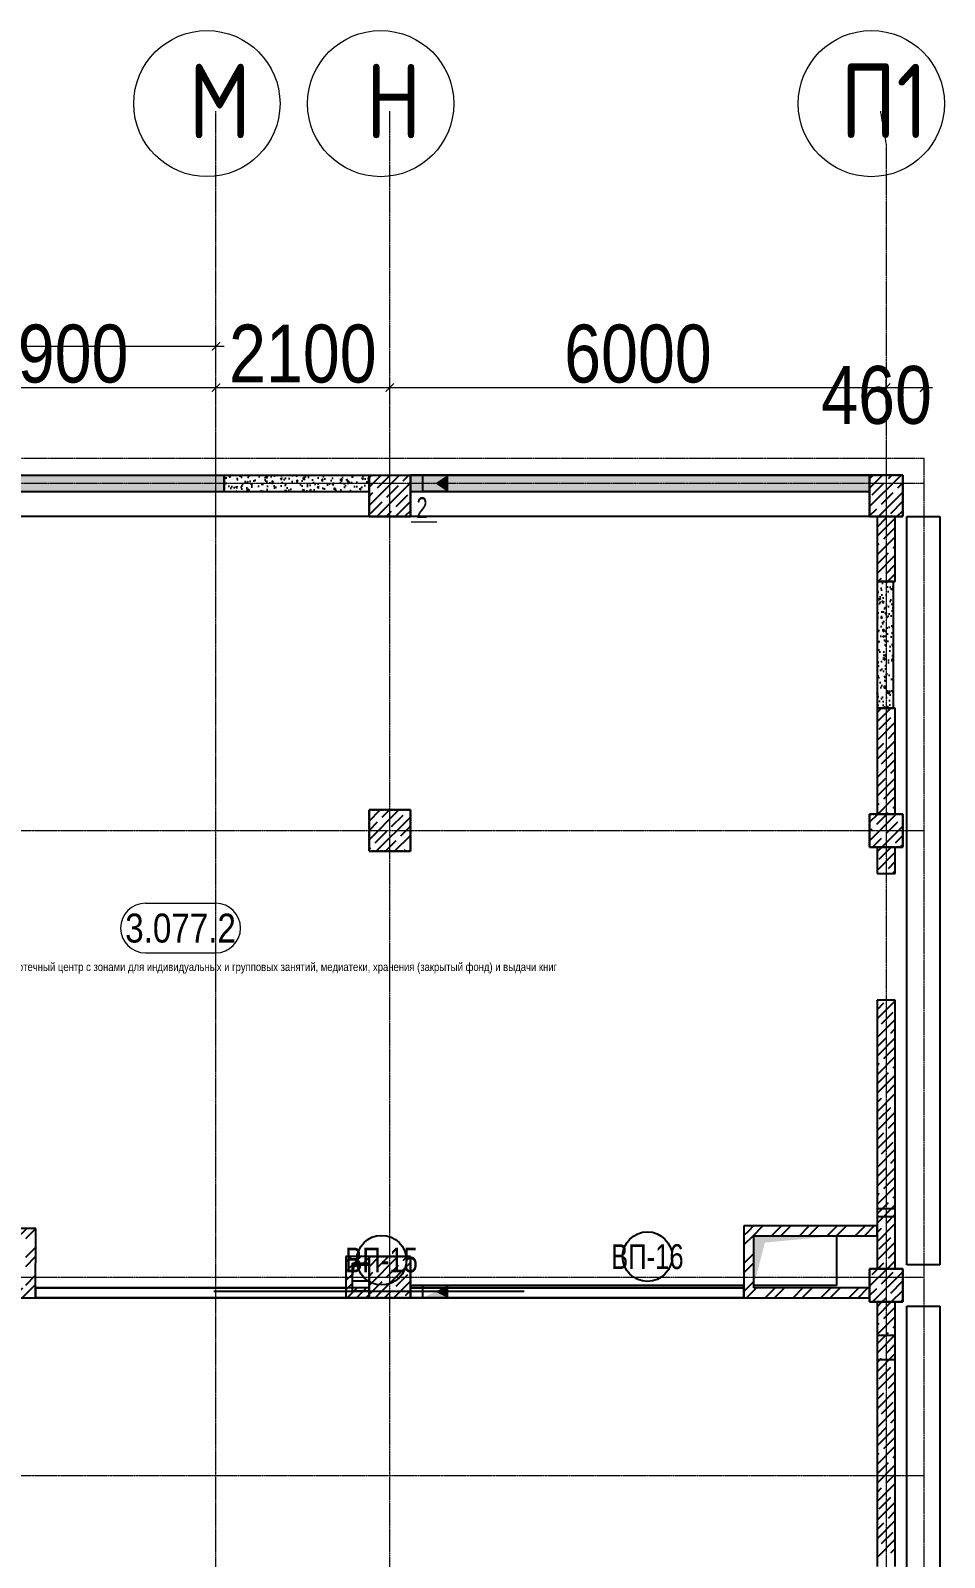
# Model space of a CAD drawing. Header units: millimetres. Extents: x -231292 to 573618, y -153144 to 564035.
# Drawn here: x 44162 to 55208, y 260577 to 279042 of the extents above; entities that cross this region are included whole.
import ezdxf
from ezdxf.enums import TextEntityAlignment as Align

# ---------------------------------------------------------------- set-up
doc = ezdxf.new("R2010")
doc.units = ezdxf.units.MM
doc.linetypes.add('CENTER2', pattern=[28.575, 19.05, -3.175, 3.175, -3.175])
doc.linetypes.add('HIDDEN2', pattern=[4.7625, 3.175, -1.5875])
doc.layers.get('0').update_dxf_attribs({"color": 250})
doc.layers.get('Defpoints').update_dxf_attribs({"color": 250})
for name, color, linetype, lineweight in [('АР_Area', 250, 'Continuous', 5), ('АР_Витраж марка', 250, 'Continuous', 9), ('АР_Двери_витраж', 250, 'Continuous', 9), ('АР_Колонны', 250, 'Continuous', 35), ('АР_Отв. марка', 250, 'Continuous', 9), ('АР_Стены ЖБ', 250, 'Continuous', 35), ('АР_Стены кирпич', 250, 'Continuous', 20), ('АР_Стены ПЕНОблок', 250, 'Continuous', 20), ('АР_Штриховка', 250, 'Continuous', 0), ('РД_Оси_100', 250, 'Continuous', 0), ('РД_Оси_размер', 250, 'Continuous', 0), ('РД_проем_инж перемыч_фахверк', 250, 'Continuous', 18), ('СС_Отверстия', 250, 'Continuous', 9)]:
    doc.layers.add(name, color=color, linetype=linetype, lineweight=lineweight)
doc.layers.add('КР_Балки-0.5', color=60, linetype='Continuous', lineweight=50, plot=False)
doc.layers.add('РД_Проем', color=250, linetype='Continuous', lineweight=0, plot=False)
doc.layers.add('РД_Витраж_перегородка', color=250, linetype='Continuous')
doc.styles.add('Arial0', font='arial.ttf')
doc.styles.add('Arial_09', font='ARIALN.TTF', dxfattribs={"width": 0.9})
doc.styles.add('style1', font='ARIALN.TTF')
doc.styles.add('ккк', font='isocpeur.ttf', dxfattribs={"width": 0.85, "oblique": 15})
doc.dimstyles.new('Dim100_ареал', dxfattribs={"dimscale": 100, "dimtxt": 2.5, "dimasz": 1, "dimexe": 1, "dimexo": 1, "dimgap": 0.5, "dimtad": 1, "dimzin": 12, "dimdsep": 46, "dimtxsty": 'style1', "dimblk": 'ARCHTICK', "dimcen": 1, "dimdle": 1, "dimclrd": 256, "dimclre": 256, "dimaunit": 1, "dimadec": 0, "dimazin": 3, "dimtfac": 1, "dimtmove": 1, "dimatfit": 3, "dimldrblk": 'OPEN30', "dimfxl": 2, "dimfxlon": 1, "dimtolj": 1, "dimtzin": 0, "dimlwd": 9, "dimlwe": 9, "dimarcsym": 0})
pattern_1 = [(45, (-195344.93, 50353), (-168.3798, 168.3798), []), (45, (-195232.68, 50353), (-168.3798, 168.3798), [])]
pattern_2 = [(45, (-195344.93, 50353), (-168.3798, 168.3798), []), (45, (-195232.68, 50353), (-168.3798, 168.3798), [])]

# ---------------------------------------------------------------- blocks, each defined once
blk = doc.blocks.new('MOK-МаркаПом_овал_ареал_5ц')
for p, q in [((-4.25, 3), (4.25, 3)), ((-4.25, -3), (4.25, -3))]:
    blk.add_line(p, q)
for centre, radius, start, end in [((-4.25, 0), 3, 90, 270), ((4.25, 0), 3, 270, 90), ((-3.75, 0), 3.5, 0, 0.001)]:
    blk.add_arc(centre, radius, start, end)
at = {"color": 0, "style": 'style1'}
blk.add_attdef('АР-ПОМЕЩЕНИЕ:НОМЕР', text='', height=3.5, dxfattribs=at).set_placement((0, 0), align=Align.MIDDLE)
at = {"layer": 'Defpoints', "color": 2, "style": 'style1'}
blk.add_attdef('АР-ПОМЕЩЕНИЕ:НАИМЕНОВАНИЕ', text='', height=1, dxfattribs=at).set_placement((-0.09, -4.81), align=Align.MIDDLE)
blk = doc.blocks.new('MOK-МаркаПроема инж.')
blk.add_line((-1.33, -1.75), (1.8, -1.75))
at = {"color": 0, "style": 'Arial0', "width": 0.7}
blk.add_attdef('АР-ПРОЕМ:Коробка', text='', height=2.5, dxfattribs=at).set_placement((0, 0), align=Align.MIDDLE)
blk = doc.blocks.new('МаркаВитража1')
at = {"layer": 'Defpoints'}
blk.add_circle((0, 0), 3, dxfattribs=at)
at = {"color": 0, "linetype": 'ByBlock', "lineweight": -2, "style": 'Arial_09', "width": 0.9}
blk.add_attdef('АР-ОКНО:НАИМЕНОВАНИЕ', text='', height=3, dxfattribs=at).set_placement((0, 0), align=Align.MIDDLE)
blk = doc.blocks.new('A-iden')
at = {"linetype": 'Continuous', "lineweight": 5}
blk.add_circle((-0.73, -4.06), 5.89, dxfattribs=at)
at = {"color": 0, "linetype": 'Continuous', "lineweight": 20, "style": 'ккк', "width": 0.85}
blk.add_attdef('ID', text='', height=6, dxfattribs=at).set_placement((0.31, -3.85), align=Align.MIDDLE_CENTER)
blk = doc.blocks.new('_ArchTick')
at = {"color": 0, "linetype": 'ByBlock', "const_width": 0.15}
blk.add_lwpolyline([(-0.5, -0.5), (0.5, 0.5)], dxfattribs=at)
blk = doc.blocks.new('*D96')
at = {"layer": 'Defpoints', "color": 0, "transparency": 16777216}
for p in [(1241253, 222414), (1223253, 135908), (1241253, 133908)]:
    blk.add_point(p, dxfattribs=at)
at = {"layer": 'РД_Оси_размер', "lineweight": 9, "transparency": 16777216}
for p, q in [((1223253, 134308), (1223253, 133808)), ((1241253, 134308), (1241253, 133808)), ((1223153, 133908), (1241353, 133908))]:
    blk.add_line(p, q, dxfattribs=at)
at = {"layer": 'РД_Оси_размер', "lineweight": 9, "transparency": 16777216, "xscale": 100, "yscale": 100, "zscale": 100, "rotation": 180}
blk.add_blockref('_ArchTick', (1223253, 133908), dxfattribs=at)
at = {"layer": 'РД_Оси_размер', "lineweight": 9, "transparency": 16777216, "xscale": 100, "yscale": 100, "zscale": 100}
blk.add_blockref('_ArchTick', (1241253, 133908), dxfattribs=at)
at = {"layer": 'РД_Оси_размер', "color": 0, "transparency": 16777216, "insert": (1232253, 134315), "char_height": 700, "attachment_point": 5, "style": 'style1'}
blk.add_mtext('\\A1;18000', dxfattribs=at)
blk = doc.blocks.new('_Open30')
at = {"color": 0, "linetype": 'ByBlock', "lineweight": -2}
for p, q in [((-1, 0.27), (0, 0)), ((0, 0), (-1, -0.27)), ((0, 0), (-1, 0))]:
    blk.add_line(p, q, dxfattribs=at)
blk = doc.blocks.new('*D206')
at = {"layer": 'Defpoints', "color": 0, "transparency": 16777216}
for p in [(1233153, 224571), (1195653, 222571), (1233153, 222571)]:
    blk.add_point(p, dxfattribs=at)
at = {"layer": 'РД_Оси_размер', "lineweight": 9, "transparency": 16777216}
for p, q in [((1195553, 224571), (1233253, 224571)), ((1195653, 224371), (1195653, 224671)), ((1233153, 224371), (1233153, 224671))]:
    blk.add_line(p, q, dxfattribs=at)
at = {"layer": 'РД_Оси_размер', "lineweight": 9, "transparency": 16777216, "xscale": 100, "yscale": 100, "zscale": 100, "rotation": 180}
blk.add_blockref('_ArchTick', (1195653, 224571), dxfattribs=at)
at = {"layer": 'РД_Оси_размер', "lineweight": 9, "transparency": 16777216, "xscale": 100, "yscale": 100, "zscale": 100}
blk.add_blockref('_ArchTick', (1233153, 224571), dxfattribs=at)
at = {"layer": 'РД_Оси_размер', "color": 0, "transparency": 16777216, "insert": (1214403, 224978), "char_height": 700, "attachment_point": 5, "style": 'style1'}
blk.add_mtext('\\A1;37500', dxfattribs=at)
blk = doc.blocks.new('*D222')
at = {"layer": 'Defpoints', "color": 0, "transparency": 16777216}
for p in [(1233153, 224071), (1229253, 222571), (1233153, 222571)]:
    blk.add_point(p, dxfattribs=at)
at = {"layer": 'РД_Оси_размер', "lineweight": 9, "transparency": 16777216}
for p, q in [((1229153, 224071), (1233253, 224071)), ((1229253, 223871), (1229253, 224171)), ((1233153, 223871), (1233153, 224171))]:
    blk.add_line(p, q, dxfattribs=at)
at = {"layer": 'РД_Оси_размер', "lineweight": 9, "transparency": 16777216, "xscale": 100, "yscale": 100, "zscale": 100, "rotation": 180}
blk.add_blockref('_ArchTick', (1229253, 224071), dxfattribs=at)
at = {"layer": 'РД_Оси_размер', "lineweight": 9, "transparency": 16777216, "xscale": 100, "yscale": 100, "zscale": 100}
blk.add_blockref('_ArchTick', (1233153, 224071), dxfattribs=at)
at = {"layer": 'РД_Оси_размер', "color": 0, "transparency": 16777216, "insert": (1231203, 224478), "char_height": 700, "attachment_point": 5, "style": 'style1'}
blk.add_mtext('\\A1;3900', dxfattribs=at)
blk = doc.blocks.new('*D223')
at = {"layer": 'Defpoints', "color": 0, "transparency": 16777216}
for p in [(1235253, 224071), (1233153, 222571), (1235253, 222571)]:
    blk.add_point(p, dxfattribs=at)
at = {"layer": 'РД_Оси_размер', "lineweight": 9, "transparency": 16777216}
for p, q in [((1233053, 224071), (1235353, 224071)), ((1233153, 223871), (1233153, 224171)), ((1235253, 223871), (1235253, 224171))]:
    blk.add_line(p, q, dxfattribs=at)
at = {"layer": 'РД_Оси_размер', "lineweight": 9, "transparency": 16777216, "xscale": 100, "yscale": 100, "zscale": 100, "rotation": 180}
blk.add_blockref('_ArchTick', (1233153, 224071), dxfattribs=at)
at = {"layer": 'РД_Оси_размер', "lineweight": 9, "transparency": 16777216, "xscale": 100, "yscale": 100, "zscale": 100}
blk.add_blockref('_ArchTick', (1235253, 224071), dxfattribs=at)
at = {"layer": 'РД_Оси_размер', "color": 0, "transparency": 16777216, "insert": (1234203, 224478), "char_height": 700, "attachment_point": 5, "style": 'style1'}
blk.add_mtext('\\A1;2100', dxfattribs=at)
blk = doc.blocks.new('*D224')
at = {"layer": 'Defpoints', "color": 0, "transparency": 16777216}
for p in [(1241253, 224071), (1235253, 222571), (1241253, 222571)]:
    blk.add_point(p, dxfattribs=at)
at = {"layer": 'РД_Оси_размер', "lineweight": 9, "transparency": 16777216}
for p, q in [((1235153, 224071), (1241353, 224071)), ((1235253, 223871), (1235253, 224171)), ((1241253, 223871), (1241253, 224171))]:
    blk.add_line(p, q, dxfattribs=at)
at = {"layer": 'РД_Оси_размер', "lineweight": 9, "transparency": 16777216, "xscale": 100, "yscale": 100, "zscale": 100, "rotation": 180}
blk.add_blockref('_ArchTick', (1235253, 224071), dxfattribs=at)
at = {"layer": 'РД_Оси_размер', "lineweight": 9, "transparency": 16777216, "xscale": 100, "yscale": 100, "zscale": 100}
blk.add_blockref('_ArchTick', (1241253, 224071), dxfattribs=at)
at = {"layer": 'РД_Оси_размер', "color": 0, "transparency": 16777216, "insert": (1238253, 224478), "char_height": 700, "attachment_point": 5, "style": 'style1'}
blk.add_mtext('\\A1;6000', dxfattribs=at)
blk = doc.blocks.new('*D225')
at = {"layer": 'Defpoints', "color": 0, "transparency": 16777216}
for p in [(1241713, 224071), (1241253, 222571), (1241713, 222571)]:
    blk.add_point(p, dxfattribs=at)
at = {"layer": 'РД_Оси_размер', "lineweight": 9, "transparency": 16777216}
for p, q in [((1241153, 224071), (1241813, 224071)), ((1241253, 223871), (1241253, 224171)), ((1241713, 223871), (1241713, 224171))]:
    blk.add_line(p, q, dxfattribs=at)
at = {"layer": 'РД_Оси_размер', "lineweight": 9, "transparency": 16777216, "xscale": 100, "yscale": 100, "zscale": 100, "rotation": 180}
blk.add_blockref('_ArchTick', (1241253, 224071), dxfattribs=at)
at = {"layer": 'РД_Оси_размер', "lineweight": 9, "transparency": 16777216, "xscale": 100, "yscale": 100, "zscale": 100}
blk.add_blockref('_ArchTick', (1241713, 224071), dxfattribs=at)
at = {"layer": 'РД_Оси_размер', "color": 0, "transparency": 16777216, "insert": (1241137, 223978), "char_height": 700, "attachment_point": 5, "style": 'style1'}
blk.add_mtext('\\A1;460', dxfattribs=at)
blk = doc.blocks.new('оси_рен')
at = {"layer": 'РД_Оси_100', "color": 251, "linetype": 'CENTER2', "true_color": 0x636466}
for p, q in [((1233152.916, 222320.175), (1233152.916, 227414.666)), ((1235252.916, 222320.175), (1235252.916, 227414.666)), ((1233152.916, 190733.254), (1233152.916, 223383.079)), ((1235252.916, 190733.254), (1235252.916, 223213.25)), ((1189697.958, 218713.25), (1241712.916, 218713.25)), ((1189697.958, 213313.25), (1241712.916, 213313.25)), ((1189697.958, 210913.25), (1241712.916, 210913.25))]:
    blk.add_line(p, q, dxfattribs=at)
for points in [[(1241182.916, 227414.666), (1241252.916, 227014.666), (1241252.916, 222320.175)], [(1241712.916, 223213.25), (1190197.958, 223213.25), (1189697.958, 223363.25)], [(1241252.916, 223213.25), (1241252.916, 181613.25)], [(1241712.916, 190813.25), (1241712.916, 223213.25)], [(1241712.916, 222913.25), (1190197.958, 222913.25), (1189697.958, 222763.25)]]:
    blk.add_lwpolyline(points, dxfattribs=at)
at = {"layer": 'РД_Оси_100', "color": 251, "true_color": 0x636466, "xscale": 150, "yscale": 150, "zscale": 100}
for p, values in [((1233152.916, 228114.666), {'ID': 'М'}), ((1235252.916, 228114.666), {'ID': 'Н'}), ((1241182.916, 228114.666), {'ID': 'П1'})]:
    blk.add_blockref('A-iden', p, dxfattribs=at).add_auto_attribs(values)
at = {"layer": 'РД_Оси_размер', "color": 251, "true_color": 0x636466}
for base, p1, p2, picture, middle in [((1233152.916, 224571.073), (1195652.916, 222571.073), (1233152.916, 222571.073), '*D206', (1214402.916, 224978.474)), ((1233152.916, 224071.073), (1229252.916, 222571.073), (1233152.916, 222571.073), '*D222', (1231202.916, 224478.474)), ((1235252.916, 224071.073), (1233152.916, 222571.073), (1235252.916, 222571.073), '*D223', (1234202.916, 224478.474)), ((1241252.916, 224071.073), (1235252.916, 222571.073), (1241252.916, 222571.073), '*D224', (1238252.916, 224478.474)), ((1241252.916, 133907.755), (1223252.916, 135907.755), (1241252.916, 222413.947), '*D96', (1232252.916, 134315.156))]:
    dim = blk.add_linear_dim(base=base, p1=p1, p2=p2, dimstyle='Dim100_ареал', override={"dimtxt": 7}, dxfattribs=at)
    dim.commit()
    dim.dimension.update_dxf_attribs({"geometry": picture, "text_midpoint": middle})
dim = blk.add_linear_dim(base=(1241712.916, 224071.073), p1=(1241252.916, 222571.073), p2=(1241712.916, 222571.073), dimstyle='Dim100_ареал', override={"dimtxt": 7}, dxfattribs=at)
dim.commit()
dim.dimension.update_dxf_attribs({"geometry": '*D225', "text_midpoint": (1241137.097, 223571.073), "dimtype": 160})

msp = doc.modelspace()

# ---------------------------------------------------------------- hatches: boundary and pattern name
at = {"layer": 'АР_Штриховка', "linetype": 'Continuous', "lineweight": 25, "true_color": 0x000000}
h = msp.add_hatch(dxfattribs=at)
h.set_pattern_fill('AR-CONC', color=18, angle=-359.9999999, style=0)
h.set_pattern_definition([(50, (-195344.93, 50353), (182.18467, -15.939085), [19.05, -209.55]), (355, (-195344.93, 50353), (-35.24342, 191.05685), [15.24, -167.64058]), (100.451445, (-195329.75, 50351.67), (146.94125, 175.11775), [16.19001, -178.09024]), (46.1842, (-195344.93, 50403.8), (271.07904, -42.04233), [28.575, -314.325]), (96.63556, (-195322.34, 50400.3), (237.40413, 247.42613), [24.28502, -267.1356]), (351.18415, (-195344.93, 50403.8), (237.40413, 247.42613), [22.85997, -251.45973]), (21, (-195319.53, 50391.1), (151.61439, -102.2652), [19.05, -209.55]), (326, (-195319.53, 50391.1), (61.80203, 184.18797), [15.24, -167.64]), (71.451445, (-195306.9, 50382.58), (213.41642, 81.92277), [16.19001, -178.08994]), (37.5, (-195344.934, 50353), (3.088603, 84.555039), [0, -165.608, 0, -170.18, 0, -168.275]), (7.5, (-195344.93, 50353), (66.819662, 100.180575), [0, -97.028, 0, -161.798, 0, -64.135]), (327.5, (-195401.576, 50353), (135.590595, -5.728744), [0, -63.5, 0, -198.12, 0, -262.89]), (317.5, (-195426.98, 50353), (148.12918, 25.42649), [0, -82.55, 0, -131.572, 0, -186.69])])
h.paths.add_polyline_path([(37503.243, 273666.253), (37503.243, 273466.253), (46503.243, 273466.253), (46503.243, 273666.253)], flags=0)
h = msp.add_hatch(dxfattribs=at)
h.set_pattern_fill('AR-CONC', color=18, angle=45, style=0)
h.set_pattern_definition([(95, (-195344.93, 50353), (140.09465, 117.55338), [19.05, -209.55]), (40, (-195344.93, 50353), (-160.01845, 110.17673), [15.24, -167.64058]), (145.451445, (-195333.26, 50362.8), (-19.9238, 227.7301), [16.19001, -178.09024]), (91.1842, (-195380.85, 50388.92), (221.41024, 161.95341), [28.575, -314.325]), (141.63556, (-195362.4, 50402.42), (-7.08662, 342.82676), [24.28502, -267.1356]), (36.18415, (-195380.85, 50388.92), (-7.08662, 342.82676), [22.85997, -251.45973]), (66, (-195353.91, 50397.9), (179.51998, 34.89515), [19.05, -209.55]), (11, (-195353.91, 50397.9), (-86.53993, 173.94119), [15.24, -167.64]), (116.451445, (-195338.95, 50400.81), (92.98005, 208.83634), [16.19001, -178.08994]), (82.5, (-195344.934, 50353), (-57.605469, 61.973414), [0, -165.608, 0, -170.18, 0, -168.275]), (52.5, (-195344.93, 50353), (-23.589727, 118.087), [0, -97.028, 0, -161.798, 0, -64.135]), (12.5, (-195384.986, 50312.95), (99.927863, 91.826196), [0, -63.5, 0, -198.12, 0, -262.89]), (2.5, (-195402.95, 50294.99), (86.763904, 122.722393), [0, -82.55, 0, -131.572, 0, -186.69])])
h.paths.add_polyline_path([(48253.009, 273466.253), (48253.009, 273666.253), (46503.243, 273666.253), (46503.243, 273466.253)], flags=0)
h = msp.add_hatch(dxfattribs=at)
h.set_pattern_fill('AR-CONC', color=18, angle=45, style=0)
h.set_pattern_definition([(95, (-195344.93, 50353), (140.09465, 117.55338), [19.05, -209.55]), (40, (-195344.93, 50353), (-160.01845, 110.17673), [15.24, -167.64058]), (145.451445, (-195333.26, 50362.8), (-19.9238, 227.7301), [16.19001, -178.09024]), (91.1842, (-195380.85, 50388.92), (221.41024, 161.95341), [28.575, -314.325]), (141.63556, (-195362.4, 50402.42), (-7.08662, 342.82676), [24.28502, -267.1356]), (36.18415, (-195380.85, 50388.92), (-7.08662, 342.82676), [22.85997, -251.45973]), (66, (-195353.91, 50397.9), (179.51998, 34.89515), [19.05, -209.55]), (11, (-195353.91, 50397.9), (-86.53993, 173.94119), [15.24, -167.64]), (116.451445, (-195338.95, 50400.81), (92.98005, 208.83634), [16.19001, -178.08994]), (82.5, (-195344.934, 50353), (-57.605469, 61.973414), [0, -165.608, 0, -170.18, 0, -168.275]), (52.5, (-195344.93, 50353), (-23.589727, 118.087), [0, -97.028, 0, -161.798, 0, -64.135]), (12.5, (-195384.986, 50312.95), (99.927863, 91.826196), [0, -63.5, 0, -198.12, 0, -262.89]), (2.5, (-195402.95, 50294.99), (86.763904, 122.722393), [0, -82.55, 0, -131.572, 0, -186.69])])
h.paths.add_polyline_path([(54303.244, 273466.253), (54303.244, 273666.253), (48753.244, 273666.253), (48753.244, 273466.253)], flags=0)
h = msp.add_hatch(dxfattribs=at)
h.set_pattern_fill('AR-CONC', color=18, angle=-315, style=0)
h.set_pattern_definition([(95, (-195344.93, 50353), (140.09465, 117.55338), [19.05, -209.55]), (40, (-195344.93, 50353), (-160.01845, 110.17673), [15.24, -167.64058]), (145.451445, (-195333.26, 50362.8), (-19.9238, 227.7301), [16.19001, -178.09024]), (91.1842, (-195380.85, 50388.92), (221.41024, 161.95341), [28.575, -314.325]), (141.63556, (-195362.4, 50402.42), (-7.08662, 342.82676), [24.28502, -267.1356]), (36.18415, (-195380.85, 50388.92), (-7.08662, 342.82676), [22.85997, -251.45973]), (66, (-195353.91, 50397.9), (179.51998, 34.89515), [19.05, -209.55]), (11, (-195353.91, 50397.9), (-86.53993, 173.94119), [15.24, -167.64]), (116.451445, (-195338.95, 50400.81), (92.98005, 208.83634), [16.19001, -178.08994]), (82.5, (-195344.934, 50353), (-57.605469, 61.973414), [0, -165.608, 0, -170.18, 0, -168.275]), (52.5, (-195344.93, 50353), (-23.589727, 118.087), [0, -97.028, 0, -161.798, 0, -64.135]), (12.5, (-195384.986, 50312.95), (99.927863, 91.826196), [0, -63.5, 0, -198.12, 0, -262.89]), (2.5, (-195402.95, 50294.99), (86.763904, 122.722393), [0, -82.55, 0, -131.572, 0, -186.69])])
h.paths.add_polyline_path([(54593.245, 272378.198), (54393.245, 272378.198), (54393.244, 270848.198), (54593.244, 270848.198)], flags=0)
h = msp.add_hatch(dxfattribs=at)
h.set_pattern_fill('ANSI32', color=18, scale=25, style=0)
h.set_pattern_definition(pattern_1)
h.paths.add_polyline_path([(44104.169, 264436.166), (44224.354, 264556.166), (42503.243, 264556.166), (42503.243, 264436.166)], flags=0)
h = msp.add_hatch(dxfattribs=at)
h.set_pattern_fill('ANSI32', color=18, scale=25, angle=-360, style=0)
h.set_pattern_definition([(45, (-195344.93, 50353), (-168.3798, 168.3798), []), (45, (-195232.68, 50353), (-168.3798, 168.3798), [])])
h.paths.add_polyline_path([(44224.354, 264556.166), (44104.169, 264436.166), (44103.244, 263836.166), (44223.06, 263716.166)], flags=0)
h = msp.add_hatch(dxfattribs=at)
h.set_pattern_fill('ANSI32', color=18, scale=25, style=0)
h.set_pattern_definition([(45, (-195344.93, 50353), (-168.3798, 168.3798), []), (45, (-195232.68, 50353), (-168.3798, 168.3798), [])])
h.paths.add_polyline_path([(52783.248, 263716.253), (52903.248, 263836.253), (52903.248, 264466.253), (52783.248, 264586.253)], flags=0)
h = msp.add_hatch(dxfattribs=at)
h.set_pattern_fill('ANSI32', color=18, scale=25, style=0)
h.set_pattern_definition(pattern_1)
h.paths.add_polyline_path([(52783.248, 264586.253), (52903.248, 264466.253), (54393.244, 264466.253), (54393.244, 264586.253)], flags=0)
at = {"layer": 'АР_Штриховка', "linetype": 'Continuous', "lineweight": 25, "ltscale": 0.5, "true_color": 0x000000}
h = msp.add_hatch(dxfattribs=at)
h.set_pattern_fill('ANSI31', color=18, scale=25, angle=-360, style=0)
h.set_pattern_definition([(45, (-195344.93, 50353), (-56.1266, 56.1266), [])])
h.paths.add_polyline_path([(48053.26, 264136.253), (47973.26, 264216.253), (47973.26, 263716.253), (48053.26, 263796.253)], flags=0)
h = msp.add_hatch(dxfattribs=at)
h.set_pattern_fill('ANSI31', color=18, scale=25, angle=-360, style=0)
h.set_pattern_definition([(45, (-195344.93, 50353), (-56.1266, 56.1266), [])])
h.paths.add_polyline_path([(47973.26, 264216.253), (48053.26, 264136.253), (48253.243, 264136.253), (48253.243, 264216.253)], flags=0)
at = {"layer": 'АР_Штриховка', "linetype": 'Continuous', "lineweight": 25, "true_color": 0x000000}
h = msp.add_hatch(dxfattribs=at)
h.set_pattern_fill('ANSI32', color=18, scale=25, angle=360, style=0)
h.set_pattern_definition(pattern_2)
h.paths.add_polyline_path([(44223.06, 263716.166), (44103.244, 263836.166), (42753.243, 263836.166), (42753.243, 263716.166)], flags=0)
h = msp.add_hatch(dxfattribs=at)
h.set_pattern_fill('ANSI32', color=18, scale=25, style=0)
h.set_pattern_definition([(45, (-195344.93, 50353), (-168.3798, 168.3798), []), (45, (-195232.68, 50353), (-168.3798, 168.3798), [])])
h.paths.add_polyline_path([(44220.195, 263835.985), (44220.203, 263715.985), (44223.26, 263715.985), (44223.252, 263835.985)], flags=0)
h.paths.add_polyline_path([(47973.252, 263836.234), (47973.26, 263716.234), (48253.243, 263716.253), (48253.235, 263836.253)], flags=0)
at = {"layer": 'АР_Штриховка', "linetype": 'Continuous', "lineweight": 25, "ltscale": 0.5, "true_color": 0x000000}
h = msp.add_hatch(dxfattribs=at)
h.set_pattern_fill('ANSI31', color=18, scale=25, angle=-360, style=0)
h.set_pattern_definition([(45, (-195344.93, 50353), (-56.1266, 56.1266), [])])
h.paths.add_polyline_path([(48253.243, 263716.253), (48253.243, 263796.253), (48053.26, 263796.253), (47973.26, 263716.253)], flags=0)
at = {"layer": 'АР_Штриховка', "linetype": 'Continuous', "lineweight": 25, "true_color": 0x000000}
h = msp.add_hatch(dxfattribs=at)
h.set_pattern_fill('ANSI32', color=18, scale=25, style=0)
h.set_pattern_definition([(45, (-195344.93, 50353), (-168.3798, 168.3798), []), (45, (-195232.68, 50353), (-168.3798, 168.3798), [])])
h.paths.add_polyline_path([(48753.243, 263836.253), (48753.243, 263716.253), (48753.847, 263716.253), (48753.847, 263836.253)], flags=0)
h = msp.add_hatch(dxfattribs=at)
h.set_pattern_fill('ANSI32', color=18, scale=25, style=0)
h.set_pattern_definition(pattern_2)
h.paths.add_polyline_path([(54303.243, 263716.253), (54303.243, 263836.253), (52903.248, 263836.253), (52783.248, 263716.253)], flags=0)
at = {"layer": 'СС_Отверстия', "linetype": 'Continuous', "lineweight": 25, "true_color": 0x000000}
for points in [[(49203.243, 273466.253), (49203.243, 273666.253), (49053.243, 273566.253)], [(48903.243, 273466.253), (49203.243, 273466.253), (49053.243, 273566.253)], [(48903.244, 263716.253), (49203.244, 263716.253), (49053.244, 263791.253)], [(49203.244, 263716.253), (49203.244, 263866.253), (49053.244, 263791.253)]]:
    msp.add_hatch(color=18, dxfattribs=at).paths.add_polyline_path(points, flags=0)

# ---------------------------------------------------------------- linework, layer by layer
at = {"color": 18, "linetype": 'Continuous', "lineweight": 25, "true_color": 0x000000}
for p, q in [((52903.248, 263866.253), (52903.248, 264466.253)), ((52903.248, 264466.253), (53903.248, 264466.253)), ((53903.248, 264466.253), (53903.248, 263866.253)), ((48053.226, 263916.253), (48053.226, 264116.253)), ((48053.226, 264116.253), (48253.226, 264116.253)), ((48053.226, 263916.253), (48053.226, 264116.253)), ((48053.226, 264116.253), (48253.226, 264116.253)), ((48253.226, 264116.253), (48253.226, 263916.253)), ((48253.226, 264116.253), (48253.226, 263916.253)), ((48253.226, 263916.253), (48053.226, 263916.253)), ((48253.226, 263916.253), (48053.226, 263916.253)), ((53903.248, 263866.253), (52903.248, 263866.253))]:
    msp.add_line(p, q, dxfattribs=at)
for points in [[(52903.248, 263866.253), (52903.248, 264466.253), (53037.896, 264384.307), (53903.248, 264466.253)], [(48053.226, 263916.253), (48053.226, 264116.253), (48080.155, 264088.938), (48253.226, 264116.253)], [(48053.226, 263916.253), (48053.226, 264116.253), (48080.155, 264088.938), (48253.226, 264116.253)]]:
    msp.add_solid(points, dxfattribs=at)
at = {"layer": 'АР_Двери_витраж', "color": 18, "linetype": 'Continuous', "lineweight": 25, "true_color": 0x000000}
for p, q in [((48753.244, 263866.253), (48753.244, 263716.253)), ((48753.248, 263866.253), (48753.244, 263866.253)), ((48753.244, 263866.253), (48753.244, 263716.253)), ((48753.248, 263866.253), (48753.244, 263866.253)), ((48753.244, 263716.253), (48753.248, 263716.253)), ((48753.244, 263716.253), (48753.248, 263716.253)), ((48753.248, 263716.253), (48753.248, 263866.253)), ((48753.248, 263716.253), (48753.248, 263866.253)), ((52783.248, 263866.253), (52783.248, 263716.253)), ((52783.847, 263866.253), (52783.248, 263866.253)), ((52783.248, 263866.253), (52783.248, 263716.253)), ((52783.847, 263866.253), (52783.248, 263866.253)), ((52783.248, 263716.253), (52783.847, 263716.253)), ((52783.248, 263716.253), (52783.847, 263716.253)), ((52783.847, 263716.253), (52783.847, 263866.253)), ((52783.847, 263716.253), (52783.847, 263866.253))]:
    msp.add_line(p, q, dxfattribs=at)
at = {"layer": 'АР_Колонны', "color": 18, "linetype": 'HIDDEN2', "lineweight": 25, "true_color": 0x000000}
for p, q in [((48253.243, 273166.253), (48253.243, 273666.253)), ((48753.243, 273666.253), (48753.243, 273166.253)), ((54303.243, 273666.253), (54703.243, 273666.253)), ((54303.243, 273166.253), (54303.243, 273666.253)), ((54703.243, 273666.253), (54703.243, 273166.253)), ((48753.243, 273166.253), (48253.243, 273166.253)), ((54703.243, 273166.253), (54303.243, 273166.253)), ((48253.243, 269616.253), (48753.243, 269616.253)), ((48253.243, 269116.253), (48253.243, 269616.253)), ((48753.243, 269616.253), (48753.243, 269116.253)), ((54303.243, 269566.253), (54703.243, 269566.253)), ((54303.243, 269166.253), (54303.243, 269566.253)), ((54703.243, 269566.253), (54703.243, 269166.253)), ((48753.243, 269116.253), (48253.243, 269116.253)), ((54703.243, 269166.253), (54303.243, 269166.253)), ((48253.243, 264216.253), (48753.243, 264216.253)), ((48253.243, 263716.253), (48253.243, 264216.253)), ((48753.243, 264216.253), (48753.243, 263716.253)), ((54303.243, 264066.253), (54703.243, 264066.253)), ((54303.243, 263666.253), (54303.243, 264066.253)), ((54703.243, 264066.253), (54703.243, 263666.253)), ((48753.243, 263716.253), (48253.243, 263716.253)), ((54703.243, 263666.253), (54303.243, 263666.253))]:
    msp.add_line(p, q, dxfattribs=at)
at = {"layer": 'АР_Колонны', "color": 18, "linetype": 'Continuous', "lineweight": 25, "true_color": 0x000000}
for p, q in [((48253.243, 273666.253), (48253.243, 273166.253)), ((48253.243, 273666.253), (48253.243, 273166.253)), ((48753.243, 273166.253), (48753.243, 273666.253)), ((48753.243, 273166.253), (48753.243, 273666.253)), ((54703.243, 273666.253), (54303.243, 273666.253)), ((54303.243, 273666.253), (54303.243, 273166.253)), ((54703.243, 273666.253), (54303.243, 273666.253)), ((54303.243, 273666.253), (54303.243, 273166.253)), ((54703.243, 273166.253), (54703.243, 273666.253)), ((54703.243, 273166.253), (54703.243, 273666.253)), ((48253.243, 273166.253), (48753.243, 273166.253)), ((48253.243, 273166.253), (48753.243, 273166.253)), ((54303.243, 273166.253), (54703.243, 273166.253)), ((54303.243, 273166.253), (54703.243, 273166.253)), ((48753.243, 269616.253), (48253.243, 269616.253)), ((48253.243, 269616.253), (48253.243, 269116.253)), ((48753.243, 269616.253), (48253.243, 269616.253)), ((48253.243, 269616.253), (48253.243, 269116.253)), ((48753.243, 269116.253), (48753.243, 269616.253)), ((48753.243, 269116.253), (48753.243, 269616.253)), ((54703.243, 269566.253), (54303.243, 269566.253)), ((54303.243, 269566.253), (54303.243, 269166.253)), ((54703.243, 269566.253), (54303.243, 269566.253)), ((54303.243, 269566.253), (54303.243, 269166.253)), ((54703.243, 269166.253), (54703.243, 269566.253)), ((54703.243, 269166.253), (54703.243, 269566.253)), ((48253.243, 269116.253), (48753.243, 269116.253)), ((48253.243, 269116.253), (48753.243, 269116.253)), ((54303.243, 269166.253), (54703.243, 269166.253)), ((54303.243, 269166.253), (54703.243, 269166.253)), ((48753.243, 264216.253), (48253.243, 264216.253)), ((48253.243, 264216.253), (48253.243, 263716.253)), ((48753.243, 264216.253), (48253.243, 264216.253)), ((48253.243, 264216.253), (48253.243, 263716.253)), ((48753.243, 263716.253), (48753.243, 264216.253)), ((48753.243, 263716.253), (48753.243, 264216.253)), ((54703.243, 264066.253), (54303.243, 264066.253)), ((54303.243, 264066.253), (54303.243, 263666.253)), ((54703.243, 264066.253), (54303.243, 264066.253)), ((54303.243, 264066.253), (54303.243, 263666.253)), ((54703.243, 263666.253), (54703.243, 264066.253)), ((54703.243, 263666.253), (54703.243, 264066.253)), ((48253.243, 263716.253), (48753.243, 263716.253)), ((48253.243, 263716.253), (48753.243, 263716.253)), ((54303.243, 263666.253), (54703.243, 263666.253)), ((54303.243, 263666.253), (54703.243, 263666.253))]:
    msp.add_line(p, q, dxfattribs=at)
at = {"layer": 'АР_Стены ЖБ', "color": 18, "linetype": 'Continuous', "lineweight": 25, "true_color": 0x000000}
for p, q in [((48253.243, 273666.253), (48253.243, 273166.253)), ((48753.243, 273166.253), (48753.243, 273666.253)), ((54703.243, 273666.253), (54303.243, 273666.253)), ((54303.243, 273666.253), (54303.243, 273166.253)), ((54703.243, 273166.253), (54703.243, 273666.253)), ((48253.243, 273166.253), (48753.243, 273166.253)), ((54303.243, 273166.253), (54703.243, 273166.253)), ((54613.244, 273166.253), (54393.244, 273166.253)), ((54393.244, 273166.253), (54393.244, 272378.198)), ((54613.244, 272378.198), (54613.244, 273166.253)), ((54393.244, 272378.198), (54613.244, 272378.198)), ((54613.244, 270848.198), (54393.244, 270848.198)), ((54393.244, 270848.198), (54393.244, 269566.253)), ((54613.244, 269566.253), (54613.244, 270848.198)), ((48753.243, 269616.253), (48253.243, 269616.253)), ((48253.243, 269616.253), (48253.243, 269116.253)), ((48753.243, 269116.253), (48753.243, 269616.253)), ((54703.243, 269566.253), (54303.243, 269566.253)), ((54303.243, 269566.253), (54303.243, 269166.253)), ((54393.244, 269566.253), (54613.244, 269566.253)), ((54703.243, 269166.253), (54703.243, 269566.253)), ((48253.243, 269116.253), (48753.243, 269116.253)), ((54303.243, 269166.253), (54703.243, 269166.253)), ((54613.244, 269166.253), (54393.244, 269166.253)), ((54393.244, 269166.253), (54393.244, 268846.253)), ((54613.244, 268846.253), (54613.244, 269166.253)), ((54393.244, 268846.253), (54613.244, 268846.253)), ((54613.244, 267316.253), (54393.244, 267316.253)), ((54393.244, 267316.253), (54393.244, 264066.253)), ((54613.244, 264066.253), (54613.244, 267316.253)), ((54393.244, 264795.266), (54613.244, 264795.266)), ((54613.244, 264695.266), (54393.244, 264695.266)), ((48753.243, 264216.253), (48253.243, 264216.253)), ((48253.243, 264216.253), (48253.243, 263716.253)), ((48753.243, 263716.253), (48753.243, 264216.253)), ((54703.243, 264066.253), (54303.243, 264066.253)), ((54303.243, 264066.253), (54303.243, 263666.253)), ((54393.244, 264066.253), (54613.244, 264066.253)), ((54703.243, 263666.253), (54703.243, 264066.253)), ((48253.243, 263716.253), (48753.243, 263716.253)), ((54303.243, 263666.253), (54703.243, 263666.253)), ((54613.244, 263666.253), (54393.244, 263666.253)), ((54393.244, 263666.253), (54393.244, 260466.253)), ((54613.244, 260466.253), (54613.244, 263666.253)), ((54393.244, 263266.253), (54613.244, 263266.253)), ((54613.244, 262966.253), (54393.244, 262966.253))]:
    msp.add_line(p, q, dxfattribs=at)
at = {"layer": 'АР_Стены кирпич', "color": 18, "linetype": 'Continuous', "lineweight": 25, "true_color": 0x000000}
for p, q in [((44224.354, 264556.166), (42503.243, 264556.166)), ((44223.06, 263716.166), (44224.354, 264556.166)), ((52783.248, 264586.253), (52783.248, 263716.253)), ((54393.244, 264586.253), (52783.248, 264586.253)), ((52903.248, 263836.253), (52903.248, 264466.253)), ((52903.248, 264466.253), (54393.244, 264466.253)), ((54393.244, 264466.253), (54393.244, 264586.253)), ((42753.243, 263716.166), (44223.06, 263716.166)), ((44220.195, 263835.985), (44220.203, 263715.985)), ((44223.252, 263835.985), (44220.195, 263835.985)), ((44220.203, 263715.985), (44223.26, 263715.985)), ((44223.26, 263715.985), (44223.252, 263835.985)), ((48253.235, 263836.253), (47973.252, 263836.234)), ((47973.252, 263836.234), (47973.26, 263716.234)), ((47973.26, 263716.234), (48253.243, 263716.253)), ((48250.195, 263836.253), (48250.203, 263716.253)), ((48253.243, 263716.253), (48253.235, 263836.253)), ((48753.243, 263836.253), (48753.243, 263716.253)), ((48753.847, 263836.253), (48753.243, 263836.253)), ((48753.243, 263716.253), (48753.847, 263716.253)), ((48753.847, 263716.253), (48753.847, 263836.253)), ((52783.248, 263716.253), (54303.243, 263716.253)), ((54303.243, 263836.253), (52903.248, 263836.253)), ((54303.243, 263716.253), (54303.243, 263836.253))]:
    msp.add_line(p, q, dxfattribs=at)
at = {"layer": 'АР_Стены ПЕНОблок', "color": 18, "linetype": 'Continuous', "lineweight": 25, "true_color": 0x000000}
for p, q in [((46503.243, 273466.253), (46503.243, 273666.253)), ((46503.243, 273666.253), (46503.243, 273466.253)), ((48253.009, 273466.253), (48253.009, 273666.253)), ((54303.244, 273666.253), (48753.244, 273666.253)), ((48753.244, 273666.253), (48753.244, 273466.253)), ((54303.244, 273466.253), (54303.244, 273666.253)), ((37503.243, 273466.253), (46503.243, 273466.253)), ((46503.243, 273466.253), (48253.009, 273466.253)), ((48753.244, 273466.253), (54303.244, 273466.253)), ((54393.245, 272378.198), (54393.244, 270848.198)), ((54593.245, 272378.198), (54393.245, 272378.198)), ((54593.244, 270848.198), (54593.245, 272378.198)), ((54393.244, 270848.198), (54593.244, 270848.198)), ((47973.26, 264216.253), (47973.26, 263716.253)), ((48253.243, 264216.253), (47973.26, 264216.253)), ((48053.26, 263796.253), (48053.26, 264136.253)), ((48053.26, 264136.253), (48253.243, 264136.253)), ((48253.243, 264136.253), (48253.243, 264216.253)), ((47973.26, 263716.253), (48253.243, 263716.253)), ((48253.243, 263796.253), (48053.26, 263796.253)), ((48253.243, 263716.253), (48253.243, 263796.253))]:
    msp.add_line(p, q, dxfattribs=at)
at = {"layer": 'АР_Штриховка', "color": 18, "linetype": 'Continuous', "lineweight": 25, "true_color": 0x000000}
for p, q in [((48253.243, 273521.097), (48398.399, 273666.253)), ((48253.243, 273296.59), (48622.906, 273666.253)), ((48253.243, 273633.35), (48286.146, 273666.253)), ((48665.463, 273596.557), (48735.159, 273666.253)), ((54303.243, 273509.424), (54460.072, 273666.253)), ((54303.243, 273284.917), (54684.579, 273666.253)), ((54303.243, 273621.677), (54347.819, 273666.253)), ((54530.693, 273624.62), (54572.325, 273666.253)), ((48347.412, 273166.253), (48753.243, 273572.084)), ((48356.767, 273512.367), (48497.083, 273652.683)), ((48469.02, 273400.114), (48609.336, 273540.43)), ((54334.25, 273428.177), (54474.566, 273568.494)), ((54642.946, 273512.367), (54703.243, 273572.664)), ((48253.243, 273408.843), (48300.64, 273456.24)), ((48272.577, 273203.671), (48412.893, 273343.987)), ((48571.919, 273166.253), (48753.243, 273347.577)), ((48581.273, 273287.861), (48721.59, 273428.177)), ((54409.085, 273166.253), (54703.243, 273460.411)), ((54446.503, 273315.924), (54586.819, 273456.24)), ((54558.756, 273203.671), (54699.073, 273343.987)), ((48459.665, 273166.253), (48525.146, 273231.734)), ((48693.526, 273175.607), (48753.243, 273235.324)), ((54303.243, 273172.664), (54390.376, 273259.797)), ((54393.244, 273150.412), (54409.085, 273166.253)), ((54393.244, 273038.158), (54502.629, 273147.544)), ((54393.244, 272925.905), (54613.244, 273145.905)), ((54633.591, 273166.253), (54703.243, 273235.905)), ((54474.566, 272894.974), (54613.244, 273033.652)), ((54393.244, 272701.399), (54613.244, 272921.399)), ((54393.244, 272813.652), (54418.44, 272838.848)), ((54586.819, 272782.721), (54613.244, 272809.146)), ((54393.244, 272589.146), (54530.693, 272726.595)), ((54393.244, 272476.892), (54613.244, 272696.892)), ((54502.629, 272474.025), (54613.244, 272584.639)), ((54406.803, 272378.198), (54446.503, 272417.898)), ((54519.056, 272378.198), (54613.244, 272472.386)), ((54393.244, 270680.841), (54560.601, 270848.198)), ((54393.244, 270793.094), (54446.503, 270846.353)), ((54418.44, 270593.784), (54558.756, 270734.1)), ((54393.244, 270456.335), (54613.244, 270676.335)), ((54530.693, 270481.531), (54613.244, 270564.082)), ((54393.244, 270231.828), (54613.244, 270451.828)), ((54393.244, 270344.082), (54474.566, 270425.404)), ((54393.244, 270007.322), (54613.244, 270227.322)), ((54446.503, 270172.834), (54586.819, 270313.151)), ((54393.244, 269895.069), (54502.629, 270004.454)), ((54393.244, 269782.816), (54613.244, 270002.816)), ((54558.756, 270060.581), (54613.244, 270115.069)), ((54474.566, 269751.885), (54613.244, 269890.562)), ((48253.243, 269479.981), (48389.515, 269616.253)), ((48253.243, 269255.475), (48614.021, 269616.253)), ((48412.893, 269527.378), (48501.768, 269616.253)), ((48721.59, 269611.568), (48726.274, 269616.253)), ((54393.244, 269670.562), (54418.44, 269695.758)), ((54401.187, 269566.253), (54613.244, 269778.309)), ((54586.819, 269639.632), (54613.244, 269666.056)), ((48253.243, 269367.728), (48356.767, 269471.252)), ((48338.527, 269116.253), (48753.243, 269530.969)), ((48525.146, 269415.125), (48665.463, 269555.442)), ((48637.4, 269302.872), (48753.243, 269418.715)), ((54303.243, 269468.308), (54401.187, 269566.253)), ((54303.243, 269243.802), (54625.694, 269566.253)), ((54390.376, 269443.188), (54513.441, 269566.253)), ((54450.2, 269166.253), (54703.243, 269419.296)), ((54502.629, 269330.935), (54642.946, 269471.252)), ((54513.441, 269566.253), (54530.693, 269583.505)), ((54699.073, 269527.378), (54703.243, 269531.549)), ((48328.703, 269218.682), (48469.02, 269358.999)), ((48450.781, 269116.253), (48581.273, 269246.745)), ((48563.034, 269116.253), (48753.243, 269306.462)), ((54303.243, 269356.055), (54334.25, 269387.062)), ((54337.947, 269166.253), (54446.503, 269274.809)), ((54614.883, 269218.682), (54703.243, 269307.042)), ((48253.243, 269143.222), (48272.577, 269162.555)), ((48675.287, 269116.253), (48693.526, 269134.492)), ((48749.653, 269190.619), (48753.243, 269194.209)), ((54393.244, 269109.296), (54450.2, 269166.253)), ((54393.244, 268884.79), (54613.244, 269104.79)), ((54418.44, 269022.239), (54558.756, 269162.555)), ((54674.707, 269166.253), (54703.243, 269194.789)), ((54530.693, 268909.986), (54613.244, 268992.537)), ((54579.213, 268846.253), (54613.244, 268880.284)), ((54466.96, 268846.253), (54474.566, 268853.859)), ((54393.244, 267313.245), (54396.252, 267316.253)), ((54393.244, 267088.739), (54613.244, 267308.739)), ((54393.244, 267200.992), (54474.566, 267282.314)), ((54393.244, 266864.232), (54613.244, 267084.232)), ((54446.503, 267029.745), (54586.819, 267170.061)), ((54393.244, 266751.979), (54502.629, 266861.365)), ((54393.244, 266639.726), (54613.244, 266859.726)), ((54558.756, 266917.491), (54613.244, 266971.979)), ((54474.566, 266608.795), (54613.244, 266747.473)), ((54393.244, 266415.22), (54613.244, 266635.22)), ((54393.244, 266527.473), (54418.44, 266552.668)), ((54586.819, 266496.542), (54613.244, 266522.966)), ((54393.244, 266302.966), (54530.693, 266440.415)), ((54393.244, 266190.713), (54613.244, 266410.713)), ((54502.629, 266187.846), (54613.244, 266298.46)), ((54393.244, 265966.207), (54613.244, 266186.207)), ((54393.244, 266078.46), (54446.503, 266131.719)), ((54393.244, 265741.7), (54613.244, 265961.7)), ((54418.44, 265879.149), (54558.756, 266019.466)), ((54393.244, 265517.194), (54613.244, 265737.194)), ((54530.693, 265766.896), (54613.244, 265849.447)), ((54393.244, 265629.447), (54474.566, 265710.769)), ((54446.503, 265458.2), (54586.819, 265598.516)), ((54393.244, 265292.688), (54613.244, 265512.688)), ((54558.756, 265345.947), (54613.244, 265400.434)), ((54393.244, 265180.434), (54502.629, 265289.82)), ((54393.244, 265068.181), (54613.244, 265288.181)), ((54474.566, 265037.25), (54613.244, 265175.928)), ((54393.244, 264843.675), (54613.244, 265063.675)), ((54393.244, 264955.928), (54418.44, 264981.124)), ((54393.244, 264731.421), (54530.693, 264868.87)), ((54393.244, 264619.168), (54613.244, 264839.168)), ((54586.819, 264924.997), (54613.244, 264951.421)), ((54393.244, 264394.662), (54613.244, 264614.662)), ((54502.629, 264616.301), (54613.244, 264726.915)), ((54393.244, 264506.915), (54446.503, 264560.174)), ((54418.44, 264307.604), (54558.756, 264447.921)), ((54393.244, 264170.156), (54613.244, 264390.156)), ((54530.693, 264195.351), (54613.244, 264277.902)), ((48253.243, 264091.828), (48377.668, 264216.253)), ((48253.243, 263867.321), (48602.175, 264216.253)), ((48253.243, 264204.081), (48265.415, 264216.253)), ((48326.681, 263716.253), (48753.243, 264142.815)), ((48356.767, 264083.098), (48489.922, 264216.253)), ((48469.02, 263970.845), (48609.336, 264111.161)), ((48665.463, 264167.288), (48714.428, 264216.253)), ((54303.243, 263855.648), (54513.847, 264066.253)), ((54334.25, 263998.908), (54401.594, 264066.253)), ((54401.594, 264066.253), (54474.566, 264139.225)), ((54513.847, 264066.253), (54613.244, 264165.649)), ((48253.243, 263979.574), (48300.64, 264026.971)), ((48272.577, 263774.402), (48412.893, 263914.718)), ((48551.187, 263716.253), (48753.243, 263918.308)), ((48581.273, 263858.592), (48721.59, 263998.908)), ((54338.354, 263666.253), (54703.243, 264031.142)), ((54446.503, 263886.655), (54586.819, 264026.971)), ((54558.756, 263774.402), (54699.073, 263914.718)), ((48438.934, 263716.253), (48525.146, 263802.465)), ((48693.526, 263746.338), (48753.243, 263806.055)), ((54303.243, 263743.395), (54390.376, 263830.528)), ((54450.607, 263666.253), (54502.629, 263718.275)), ((54562.86, 263666.253), (54703.243, 263806.636)), ((54675.114, 263666.253), (54703.243, 263694.382)), ((54393.244, 263496.636), (54562.86, 263666.253)), ((54393.244, 263608.889), (54450.607, 263666.253)), ((54474.566, 263465.705), (54613.244, 263604.383)), ((54393.244, 263272.13), (54613.244, 263492.13)), ((54393.244, 263384.383), (54418.44, 263409.579)), ((54586.819, 263353.452), (54613.244, 263379.877)), ((54393.244, 263159.877), (54530.693, 263297.326)), ((54393.244, 263047.624), (54613.244, 263267.624)), ((54502.629, 263044.756), (54613.244, 263155.37)), ((54393.244, 262823.117), (54613.244, 263043.117)), ((54393.244, 262935.37), (54446.503, 262988.629)), ((54393.244, 262598.611), (54613.244, 262818.611)), ((54418.44, 262736.06), (54558.756, 262876.376)), ((54393.244, 262374.104), (54613.244, 262594.104)), ((54530.693, 262623.806), (54613.244, 262706.357)), ((54393.244, 262486.357), (54474.566, 262567.68)), ((54446.503, 262315.11), (54586.819, 262455.427)), ((54393.244, 262149.598), (54613.244, 262369.598)), ((54558.756, 262202.857), (54613.244, 262257.345)), ((54393.244, 262037.345), (54502.629, 262146.73)), ((54393.244, 261925.091), (54613.244, 262145.091)), ((54474.566, 261894.161), (54613.244, 262032.838)), ((54393.244, 261700.585), (54613.244, 261920.585)), ((54393.244, 261812.838), (54418.44, 261838.034)), ((54393.244, 261588.332), (54530.693, 261725.781)), ((54393.244, 261476.079), (54613.244, 261696.079)), ((54586.819, 261781.907), (54613.244, 261808.332)), ((54502.629, 261473.211), (54613.244, 261583.825)), ((54393.244, 261251.572), (54613.244, 261471.572)), ((54393.244, 261363.825), (54446.503, 261417.085)), ((54418.44, 261164.515), (54558.756, 261304.831)), ((54393.244, 261027.066), (54613.244, 261247.066)), ((54530.693, 261052.262), (54613.244, 261134.813)), ((54393.244, 260802.559), (54613.244, 261022.559)), ((54393.244, 260914.813), (54474.566, 260996.135)), ((54393.244, 260578.053), (54613.244, 260798.053)), ((54446.503, 260743.565), (54586.819, 260883.882)), ((54558.756, 260631.312), (54613.244, 260685.8))]:
    msp.add_line(p, q, dxfattribs=at)
at = {"layer": 'КР_Балки-0.5', "color": 18, "lineweight": 25, "ltscale": 200, "true_color": 0x000000}
for p, q in [((37503.244, 273666.253), (54303.244, 273666.253)), ((54303.244, 273666.253), (54303.244, 273166.253)), ((54303.244, 273166.253), (37503.244, 273166.253)), ((54753.197, 264116.253), (54753.199, 273166.253)), ((54753.199, 273166.253), (55153.199, 273166.253)), ((55153.199, 273166.253), (55153.197, 264116.253)), ((55153.197, 264116.253), (54753.197, 264116.253)), ((54753.334, 246166.253), (54753.186, 263616.253)), ((54753.186, 263616.253), (55153.186, 263616.253)), ((55153.186, 263616.253), (55153.334, 246166.253))]:
    msp.add_line(p, q, dxfattribs=at)
at = {"layer": 'РД_Витраж_перегородка', "color": 18, "linetype": 'Continuous', "lineweight": 25, "true_color": 0x000000}
for p, q in [((46378.243, 263796.253), (50128.243, 263796.253)), ((46378.243, 263716.253), (50128.243, 263716.253)), ((52783.248, 263866.253), (48753.248, 263866.253)), ((52783.248, 263716.253), (48753.248, 263716.253))]:
    msp.add_line(p, q, dxfattribs=at)
at = {"layer": 'РД_Проем', "color": 18, "linetype": 'Continuous', "lineweight": 25, "true_color": 0x000000}
for p, q in [((44223.252, 263835.985), (47973.252, 263836.234)), ((44223.26, 263715.985), (47973.26, 263716.234)), ((48753.847, 263836.253), (52783.847, 263836.253)), ((48753.847, 263716.253), (52783.847, 263716.253))]:
    msp.add_line(p, q, dxfattribs=at)
at = {"layer": 'РД_проем_инж перемыч_фахверк', "color": 18, "linetype": 'Continuous', "lineweight": 25, "true_color": 0x000000}
for p, q in [((48250.195, 263836.253), (44220.195, 263835.985)), ((48250.203, 263716.253), (44220.203, 263715.985)), ((52783.426, 263836.253), (48753.243, 263836.253)), ((52783.426, 263716.253), (48753.243, 263716.253))]:
    msp.add_line(p, q, dxfattribs=at)
at = {"layer": 'СС_Отверстия', "color": 18, "linetype": 'Continuous', "lineweight": 25, "true_color": 0x000000}
for p, q in [((48903.243, 273466.253), (48903.243, 273666.253)), ((49203.243, 273466.253), (49203.243, 273666.253)), ((49203.243, 273466.253), (48903.243, 273466.253)), ((49203.244, 263866.253), (48903.244, 263866.253)), ((48903.244, 263716.253), (48903.244, 263866.253)), ((49203.244, 263716.253), (48903.244, 263716.253)), ((49203.244, 263716.253), (49203.244, 263866.253))]:
    msp.add_line(p, q, dxfattribs=at)

# ---------------------------------------------------------------- block references
at = {"rotation": 359.999868838025}
msp.add_blockref('оси_рен', (-1186750.035, 50655.808), dxfattribs=at)
at = {"layer": 'АР_Area', "color": 18, "linetype": 'Continuous', "lineweight": 25, "true_color": 0x000000, "xscale": 100, "yscale": 100, "zscale": 100}
msp.add_blockref('MOK-МаркаПом_овал_ареал_5ц', (45975.293, 268188.17), dxfattribs=at).add_auto_attribs({'АР-ПОМЕЩЕНИЕ:НОМЕР': '3.077.2', 'АР-ПОМЕЩЕНИЕ:НАИМЕНОВАНИЕ': 'Многофункциональный информационный библиотечный центр с зонами для индивидуальных и групповых занятий, медиатеки, хранения (закрытый фонд) и выдачи книг'})
at = {"layer": 'АР_Витраж марка', "color": 18, "linetype": 'Continuous', "lineweight": 25, "true_color": 0x000000, "xscale": 100, "yscale": 100, "zscale": 100}
for p, values in [((48405.172, 264172.075), {'АР-ОКНО:НАИМЕНОВАНИЕ': 'ВП-15'}), ((51617.52, 264215.016), {'АР-ОКНО:НАИМЕНОВАНИЕ': 'ВП-16'})]:
    msp.add_blockref('МаркаВитража1', p, dxfattribs=at).add_auto_attribs(values)
at = {"layer": 'АР_Отв. марка', "color": 18, "linetype": 'Continuous', "lineweight": 25, "true_color": 0x000000, "xscale": 100, "yscale": 100, "zscale": 100}
msp.add_blockref('MOK-МаркаПроема инж.', (48893.844, 273274.772, 580), dxfattribs=at).add_auto_attribs({'АР-ПРОЕМ:Коробка': '2'})

doc.saveas('drawing.dxf')
